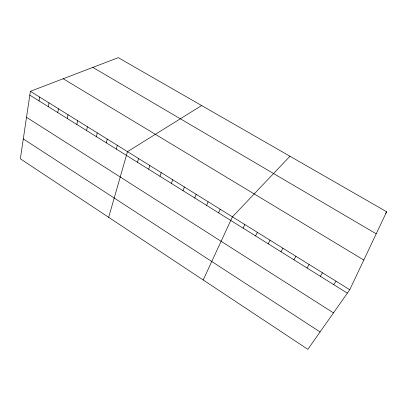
<?xml version="1.0" encoding="UTF-8"?>
<svg xmlns="http://www.w3.org/2000/svg" width="407" height="407" viewBox="0 0 407 407"><rect width="100%" height="100%" fill="white"/><g stroke="black" fill="none" stroke-linecap="round" stroke-linejoin="round"><path stroke-width="0.61" d="M30.377 91.316L20.35 158.796L307.845 349.333L349.755 289.728L386.65 211.762L118.259 57.667L30.377 91.316L349.755 289.728M39.021 100.885L39.637 97.07M48.331 106.69L48.993 102.885M57.738 112.556L58.445 108.755M67.241 118.483L68 114.693M76.847 124.471L77.651 120.686M86.554 130.525L87.408 126.75M96.362 136.64L97.273 132.875M106.278 142.821L107.239 139.067M116.3 149.074L117.313 145.33M108.664 217.328L127.498 151.653L201.628 105.535M137.48 162.281L138.609 158.557M148.657 169.251L149.852 165.542M159.966 176.302L161.223 172.609M171.413 183.44L172.736 179.757M182.997 190.664L184.386 186.996M194.724 197.975L196.179 194.322M206.593 205.377L208.119 201.74M218.605 212.866L220.202 209.244M203.2 279.98L232.433 216.845L289.962 156.252M243.076 228.129L244.821 224.537M255.54 235.902L257.361 232.331M268.162 243.773L270.06 240.216M280.942 251.74L282.921 248.209M293.885 259.814L295.945 256.298M306.995 267.984L309.137 264.494M320.273 276.267L322.502 272.797M333.725 284.651L336.04 281.206M385.607 213.304L386.65 211.762M92.847 67.399L376.21 233.816M63.207 78.744L363.802 260.037M29.808 95.141L347.349 293.147M26.516 117.292L333.475 312.876M23.306 138.904L320.07 331.944"/></g></svg>
